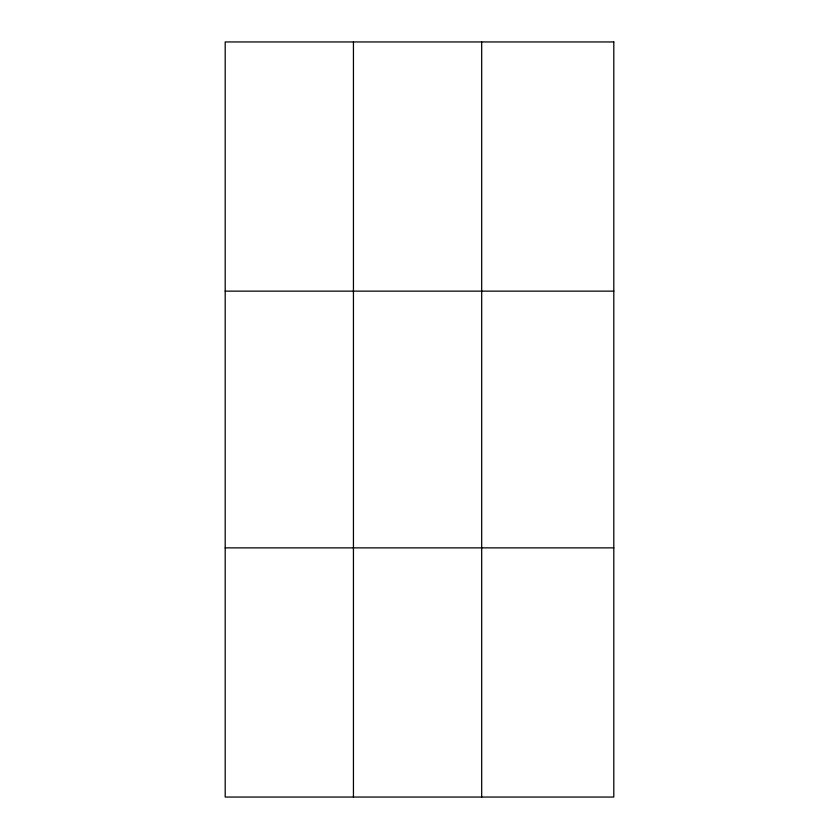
<?xml version="1.0" encoding="UTF-8"?>
<svg xmlns="http://www.w3.org/2000/svg" width="839" height="839" viewBox="0 0 839 839"><rect width="100%" height="100%" fill="white"/><g stroke="black" fill="none" stroke-linecap="round" stroke-linejoin="round"><path stroke-width="1.26" d="M353.439 797.05L353.439 41.95M481.68 797.05L481.68 41.95M225.198 291.133L613.802 291.133M225.198 547.867L613.802 547.867M613.802 41.95L225.198 41.95L225.198 797.05L613.802 797.05L613.802 41.95"/></g></svg>
